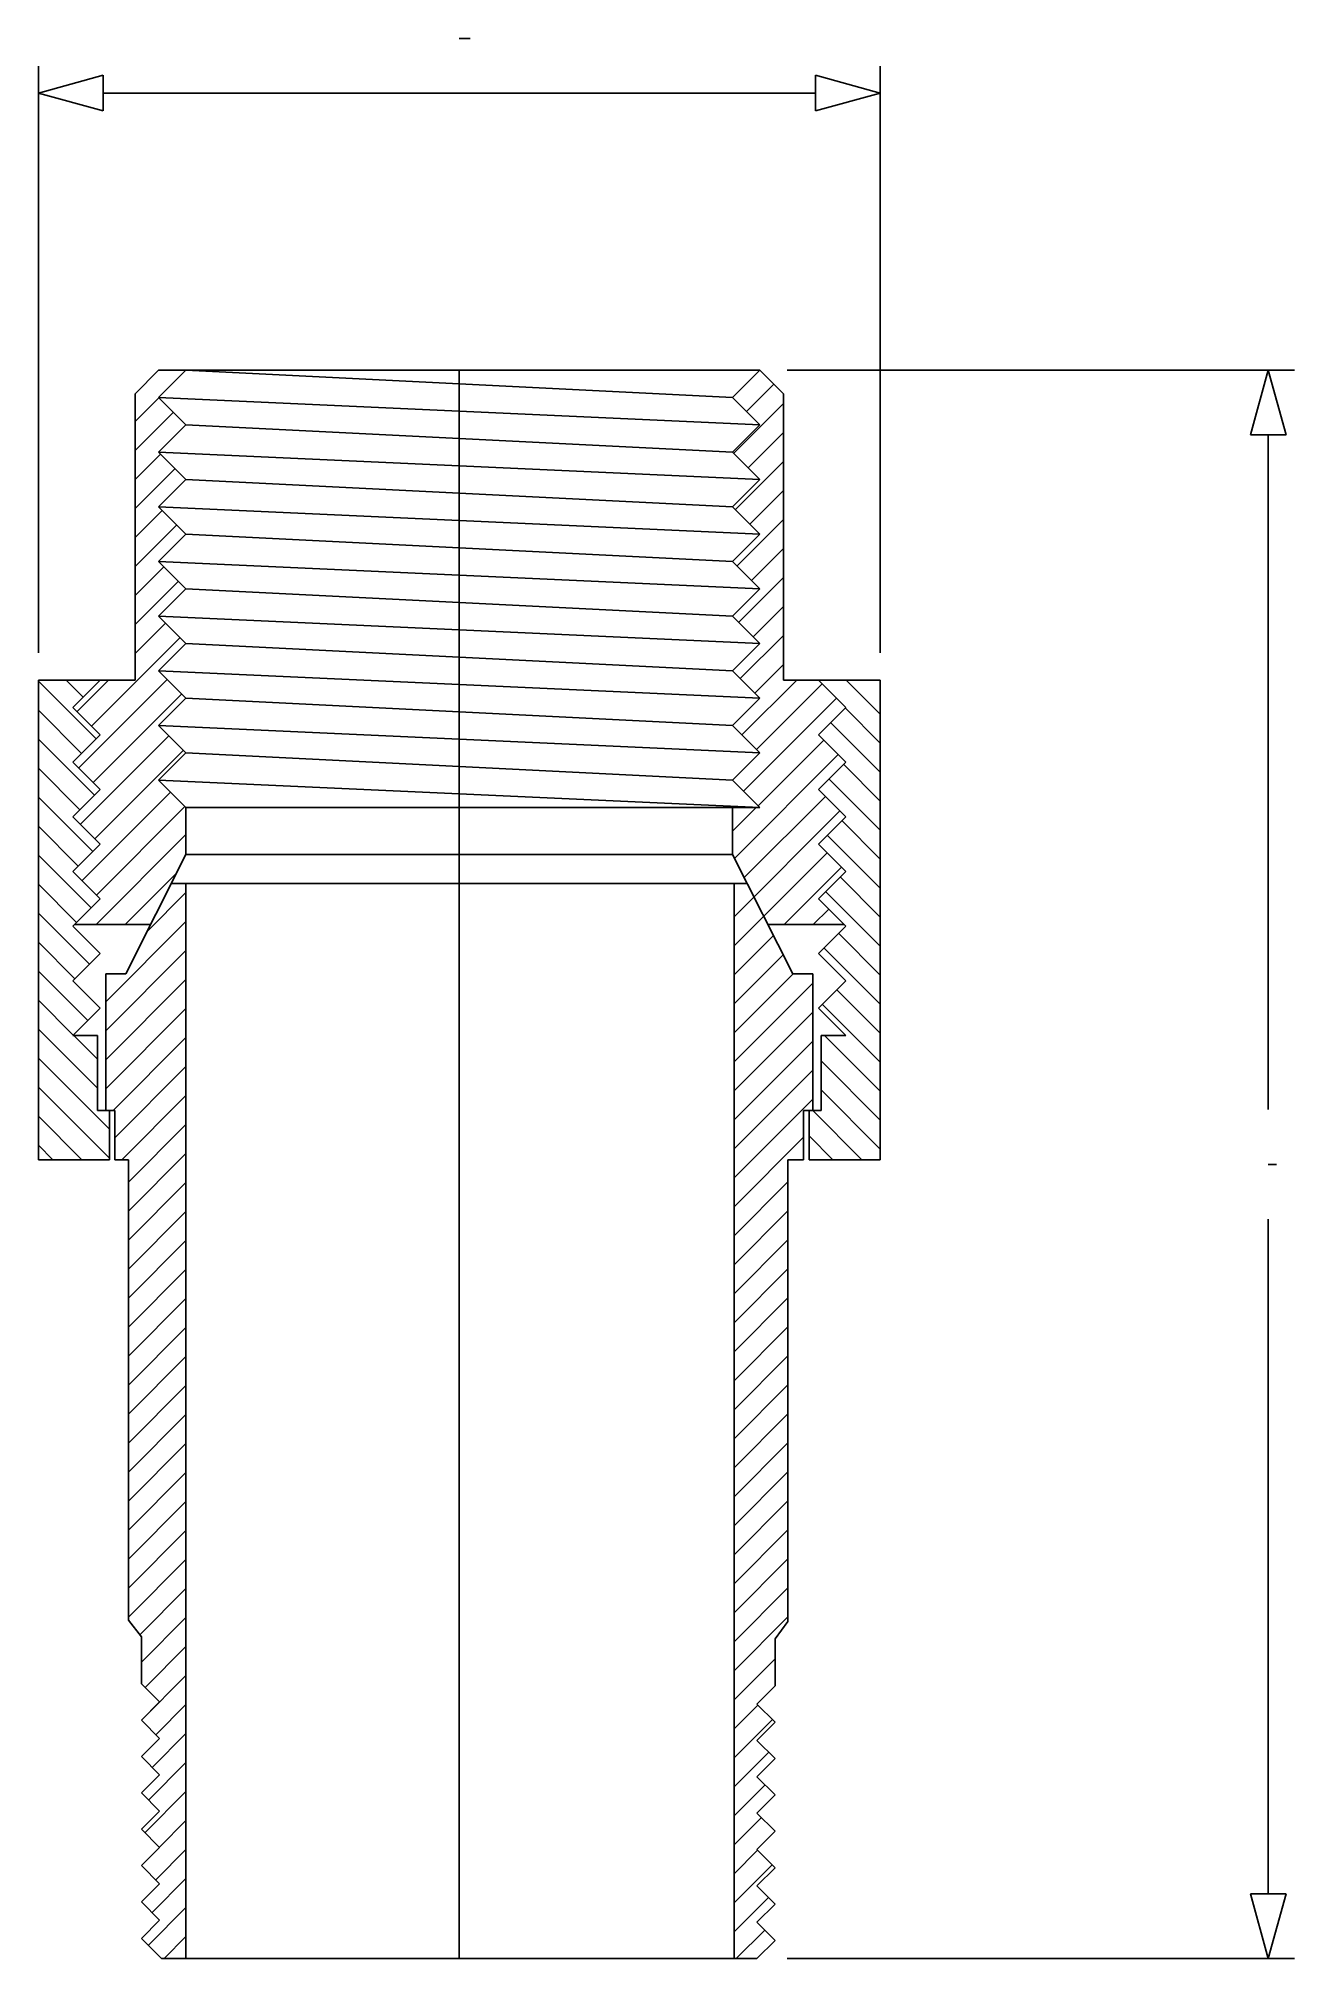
# Model space of a CAD drawing. Extents: x 746 to 1206, y 284 to 986.
import ezdxf

# ---------------------------------------------------------------- set-up
doc = ezdxf.new("R2010")
doc.units = 0
doc.header["$MEASUREMENT"] = 0
doc.layers.get('0').update_dxf_attribs({"linetype": 'CONTINUOUS'})
doc.layers.add('1', color=7, linetype='CONTINUOUS')

msp = doc.modelspace()

# ---------------------------------------------------------------- linework, layer by layer
at = {"color": 4, "linetype": 'Continuous'}
for p, q in [((800.55, 864.8), (800.56, 864.81)), ((800.55, 864.8), (800.56, 864.81)), ((1005.46, 849.72), (1015.46, 859.72)), ((1005.46, 849.72), (1015.46, 859.72)), ((781.74, 845.99), (790.46, 854.72)), ((781.74, 845.99), (790.46, 854.72)), ((1000.77, 834.41), (1019, 852.65)), ((781.74, 835.38), (795.77, 849.41)), ((1006.07, 829.11), (1019, 842.04)), ((781.74, 824.78), (791.07, 834.11)), ((781.74, 814.17), (796.37, 828.81)), ((1001.37, 813.81), (1019, 831.43)), ((1006.68, 808.5), (1019, 820.83)), ((781.74, 803.56), (791.68, 813.5)), ((781.74, 792.96), (796.98, 808.2)), ((1001.98, 793.2), (1019, 810.22)), ((1007.28, 787.9), (1019, 799.61)), ((781.74, 782.35), (792.28, 792.9)), ((781.74, 771.75), (797.59, 787.59)), ((1002.59, 772.59), (1019, 789.01)), ((1007.89, 767.29), (1019, 778.4)), ((765.83, 734.63), (798.19, 766.99)), ((781.74, 761.14), (792.89, 772.29)), ((1003.19, 751.99), (1019, 767.79)), ((762.78, 745.24), (756.56, 751.46)), ((760.53, 739.93), (772.06, 751.46)), ((761.13, 719.32), (793.5, 751.68)), ((1003.8, 731.38), (1023.88, 751.46)), ((1008.5, 746.68), (1019, 757.19)), ((1054.37, 739.01), (1041.93, 751.46)), ((767.48, 729.93), (746.37, 751.04)), ((766.44, 714.02), (798.8, 746.38)), ((1004.41, 710.77), (1038.41, 744.78)), ((1009.1, 726.08), (1033.11, 750.08)), ((762.17, 724.63), (746.37, 740.43)), ((1054.37, 728.41), (1041.53, 741.25)), ((761.74, 698.72), (794.1, 731.08)), ((1054.37, 717.8), (1036.23, 735.94)), ((766.87, 709.33), (746.37, 729.83)), ((767.04, 693.41), (799.41, 725.77)), ((1001.08, 686.23), (1039.02, 724.17)), ((1009.71, 705.47), (1033.72, 729.48)), ((761.57, 704.02), (746.37, 719.22)), ((1054.37, 707.2), (1040.92, 720.64)), ((762.35, 678.11), (794.71, 710.47)), ((1054.37, 696.59), (1035.62, 715.34)), ((766.26, 688.72), (746.37, 708.61)), ((767.65, 672.81), (800.01, 705.17)), ((1000.37, 696.13), (1009.05, 704.81)), ((1000.92, 664.86), (1039.63, 703.57)), ((1004.64, 679.18), (1034.32, 708.87)), ((760.96, 683.42), (746.37, 698.01)), ((1054.37, 685.98), (1040.32, 700.03)), ((767.45, 662), (800.37, 694.92)), ((1000.92, 654.25), (1034.93, 688.26)), ((1054.37, 675.38), (1035.01, 694.73)), ((765.66, 668.11), (746.37, 687.4)), ((1019.27, 662), (1040.23, 682.96)), ((760.35, 662.81), (746.37, 676.79)), ((778.06, 662), (796.98, 680.92)), ((1054.37, 664.77), (1039.71, 679.43)), ((786.17, 659.5), (800.37, 673.7)), ((1029.88, 662), (1035.54, 667.66)), ((1054.37, 654.16), (1034.41, 674.12)), ((765.05, 647.51), (746.37, 666.19)), ((771, 633.73), (800.37, 663.1)), ((759.75, 642.2), (746.37, 655.58)), ((1000.92, 643.65), (1015.31, 658.04)), ((1054.37, 632.95), (1033.8, 653.52)), ((1054.37, 643.56), (1039.1, 658.82)), ((771, 623.12), (800.37, 652.49)), ((1000.92, 633.04), (1018.87, 650.99)), ((764.44, 626.9), (746.37, 644.97)), ((771, 612.52), (800.37, 641.88)), ((1000.92, 622.43), (1022.48, 644)), ((1000.92, 611.83), (1029.74, 640.65)), ((759.14, 621.6), (746.37, 634.37)), ((1054.37, 611.74), (1033.19, 632.91)), ((1054.37, 622.34), (1038.5, 638.21)), ((771, 601.91), (800.37, 631.28)), ((1000.92, 601.22), (1029.74, 630.04)), ((768, 602.13), (746.37, 623.76)), ((768, 612.74), (759.28, 621.46)), ((773.7, 594), (800.37, 620.67)), ((1000.92, 590.61), (1029.74, 619.43)), ((1054.37, 601.13), (1034.04, 621.46)), ((772.37, 587.15), (746.37, 613.15)), ((1054.37, 590.52), (1032.74, 612.15)), ((774.37, 584.06), (800.37, 610.06)), ((1000.92, 580.01), (1029.74, 608.83)), ((772.37, 576.55), (746.37, 602.55)), ((776.91, 576), (800.37, 599.46)), ((1000.92, 569.4), (1029.74, 598.22)), ((1054.37, 579.92), (1032.74, 601.55)), ((762.31, 576), (746.37, 591.94)), ((1047.68, 576), (1029.68, 594)), ((779.36, 567.84), (800.37, 588.85)), ((1000.92, 558.79), (1026.37, 584.24)), ((1037.07, 576), (1028.37, 584.7)), ((751.7, 576), (746.37, 581.33)), ((779.36, 557.23), (800.37, 578.24)), ((779.36, 546.63), (800.37, 567.64)), ((1000.92, 548.19), (1020.62, 567.89)), ((779.36, 536.02), (800.37, 557.03)), ((1000.92, 537.58), (1020.62, 557.28)), ((779.36, 525.41), (800.37, 546.42)), ((1000.92, 526.97), (1020.62, 546.67)), ((779.36, 514.81), (800.37, 535.82)), ((1000.92, 516.37), (1020.62, 536.07)), ((779.36, 504.2), (800.37, 525.21)), ((1000.92, 505.76), (1020.62, 525.46)), ((779.36, 493.59), (800.37, 514.6)), ((1000.92, 495.15), (1020.62, 514.85)), ((779.36, 482.99), (800.37, 504)), ((1000.92, 484.55), (1020.62, 504.25)), ((779.36, 472.38), (800.37, 493.39)), ((1000.92, 473.94), (1020.62, 493.64)), ((779.36, 461.77), (800.37, 482.78)), ((1000.92, 463.33), (1020.62, 483.03)), ((779.36, 451.17), (800.37, 472.18)), ((1000.92, 452.73), (1020.62, 472.43)), ((779.36, 440.56), (800.37, 461.57)), ((1000.92, 442.12), (1020.62, 461.82)), ((779.36, 429.95), (800.37, 450.97)), ((1000.92, 431.52), (1020.62, 451.22)), ((779.36, 419.35), (800.37, 440.36)), ((1000.92, 420.91), (1020.62, 440.61)), ((779.36, 408.74), (800.37, 429.75)), ((1000.92, 410.3), (1020.62, 430)), ((783.49, 402.26), (800.37, 419.15)), ((1000.92, 399.7), (1020.62, 419.4)), ((784.06, 392.23), (800.37, 408.54)), ((1000.92, 389.09), (1020.62, 408.79)), ((785.42, 382.98), (800.37, 397.93)), ((1000.92, 378.48), (1015.92, 393.48)), ((784.07, 371.03), (800.37, 387.33)), ((789.37, 365.73), (800.37, 376.72)), ((1000.92, 367.88), (1009.62, 376.58)), ((788.03, 353.77), (800.37, 366.11)), ((1000.92, 357.27), (1014.93, 371.28)), ((1000.92, 346.66), (1013.58, 359.32)), ((786.68, 341.82), (800.37, 355.51)), ((785.33, 329.87), (800.37, 344.9)), ((1000.92, 336.06), (1012.23, 347.37)), ((790.64, 324.56), (800.37, 334.29)), ((1000.92, 325.45), (1010.89, 335.42)), ((789.29, 312.61), (800.37, 323.69)), ((1000.92, 314.84), (1009.54, 323.46)), ((1000.92, 304.24), (1014.84, 318.16)), ((787.94, 300.66), (800.37, 313.08)), ((786.6, 288.7), (800.37, 302.47)), ((1000.92, 293.63), (1013.5, 306.21)), ((792.34, 283.84), (800.37, 291.87)), ((1001.73, 283.84), (1012.15, 294.26))]:
    msp.add_line(p, q, dxfattribs=at)
at = {"layer": '1', "color": 5, "linetype": 'Continuous'}
for p, q in [((900.37, 986.13), (904.37, 986.13)), ((1196.37, 574.33), (1199.37, 574.33))]:
    msp.add_line(p, q, dxfattribs=at)
at = {"layer": '1', "color": 3, "linetype": 'Continuous'}
for p, q in [((746.37, 761.46), (746.37, 976)), ((746.37, 966.13), (770.08, 972.69)), ((770.08, 959.58), (770.08, 972.69)), ((1054.37, 966.13), (1030.66, 972.69)), ((1030.66, 972.69), (1030.66, 959.58)), ((1054.37, 761.46), (1054.37, 976)), ((746.37, 966.13), (770.08, 959.58)), ((770.08, 966.13), (1030.66, 966.13)), ((1054.37, 966.13), (1030.66, 959.58)), ((1020.37, 864.81), (1206, 864.81)), ((1196.37, 864.81), (1189.81, 841.1)), ((1196.37, 864.81), (1202.92, 841.1)), ((1189.81, 841.1), (1202.92, 841.1)), ((1196.37, 594.33), (1196.37, 841.1)), ((1196.37, 307.55), (1196.37, 554.33)), ((1196.37, 283.84), (1189.81, 307.55)), ((1202.92, 307.55), (1189.81, 307.55)), ((1196.37, 283.84), (1202.92, 307.55)), ((1020.37, 283.84), (1206, 283.84))]:
    msp.add_line(p, q, dxfattribs=at)
at = {"layer": '1', "color": 7, "linetype": 'Continuous'}
for p, q in [((781.74, 856.18), (790.37, 864.81)), ((790.37, 864.81), (1010.37, 864.81)), ((800.37, 864.81), (790.37, 854.81)), ((800.37, 864.81), (1000.37, 854.81)), ((1010.37, 864.81), (1000.37, 854.81)), ((1019, 856.18), (1010.37, 864.81)), ((781.74, 751.46), (781.74, 856.18)), ((790.37, 854.81), (800.37, 844.81)), ((1000.37, 854.81), (1010.37, 844.81)), ((1019, 751.46), (1019, 856.18)), ((800.37, 844.81), (790.37, 834.81)), ((1000.37, 834.81), (800.37, 844.81)), ((1010.37, 844.81), (1000.37, 834.81)), ((790.37, 834.81), (800.37, 824.81)), ((1000.37, 834.81), (1010.37, 824.81)), ((800.37, 824.81), (790.37, 814.81)), ((800.37, 824.81), (1000.37, 814.81)), ((1010.37, 824.81), (1000.37, 814.81)), ((790.37, 814.81), (800.37, 804.81)), ((1000.37, 814.81), (1010.37, 804.81)), ((800.37, 804.81), (790.37, 794.81)), ((1000.37, 794.81), (800.37, 804.81)), ((1010.37, 804.81), (1000.37, 794.81)), ((790.37, 794.81), (800.37, 784.81)), ((1000.37, 794.81), (1010.37, 784.81)), ((800.37, 784.81), (790.37, 774.81)), ((800.37, 784.81), (1000.37, 774.81)), ((1010.37, 784.81), (1000.37, 774.81)), ((790.37, 774.81), (800.37, 764.81)), ((1000.37, 774.81), (1010.37, 764.81)), ((800.37, 764.81), (790.37, 754.81)), ((1000.37, 754.81), (800.37, 764.81)), ((1010.37, 764.81), (1000.37, 754.81)), ((746.37, 751.46), (781.74, 751.46)), ((746.37, 751.46), (746.37, 576)), ((759, 741.46), (769, 751.46)), ((759, 741.46), (769, 751.46)), ((790.37, 754.81), (800.37, 744.81)), ((1000.37, 754.81), (1010.37, 744.81)), ((1054.37, 751.46), (1019, 751.46)), ((1041.74, 741.46), (1031.74, 751.46)), ((1054.37, 751.46), (1054.37, 576)), ((800.37, 744.81), (790.37, 734.81)), ((800.37, 744.81), (1000.37, 734.81)), ((1010.37, 744.81), (1000.37, 734.81)), ((769, 731.46), (759, 741.46)), ((769, 731.46), (759, 741.46)), ((1031.74, 731.46), (1041.74, 741.46)), ((759, 721.46), (769, 731.46)), ((759, 721.46), (769, 731.46)), ((790.37, 734.81), (800.37, 724.81)), ((1000.37, 734.81), (1010.37, 724.81)), ((1041.74, 721.46), (1031.74, 731.46)), ((800.37, 724.81), (790.37, 714.81)), ((1000.37, 714.81), (800.37, 724.81)), ((1010.37, 724.81), (1000.37, 714.81)), ((769, 711.46), (759, 721.46)), ((769, 711.46), (759, 721.46)), ((1031.74, 711.46), (1041.74, 721.46)), ((759, 701.46), (769, 711.46)), ((759, 701.46), (769, 711.46)), ((790.37, 714.81), (800.37, 704.81)), ((1000.37, 714.81), (1010.37, 704.81)), ((1041.74, 701.46), (1031.74, 711.46)), ((800.37, 687.64), (800.37, 704.81)), ((800.37, 704.81), (1010.37, 704.81)), ((1000.37, 687.64), (1000.37, 704.81)), ((769, 691.46), (759, 701.46)), ((769, 691.46), (759, 701.46)), ((1031.74, 691.46), (1041.74, 701.46)), ((759, 681.46), (769, 691.46)), ((759, 681.46), (769, 691.46)), ((1041.74, 681.46), (1031.74, 691.46)), ((769, 671.46), (759, 681.46)), ((769, 671.46), (759, 681.46)), ((800.37, 687.64), (778.34, 644)), ((1000.37, 687.64), (800.37, 687.64)), ((1000.37, 687.64), (1022.39, 644)), ((1031.74, 671.46), (1041.74, 681.46)), ((1005.74, 677), (795, 677)), ((800.37, 677), (800.37, 283.84)), ((1000.92, 677), (1000.92, 283.84)), ((759, 661.46), (769, 671.46)), ((759, 661.46), (769, 671.46)), ((1041.74, 661.46), (1031.74, 671.46)), ((769, 651.46), (759, 661.46)), ((769, 651.46), (759, 661.46)), ((787.43, 662), (759.54, 662)), ((1041.19, 662), (1013.31, 662)), ((1031.74, 651.46), (1041.74, 661.46)), ((759, 641.46), (769, 651.46)), ((759, 641.46), (769, 651.46)), ((1041.74, 641.46), (1031.74, 651.46)), ((769, 631.46), (759, 641.46)), ((769, 631.46), (759, 641.46)), ((771, 644), (771, 594)), ((778.34, 644), (771, 644)), ((1022.39, 644), (1029.74, 644)), ((1029.74, 644), (1029.74, 594)), ((1031.74, 631.46), (1041.74, 641.46)), ((759, 621.46), (769, 631.46)), ((1041.74, 621.46), (1031.74, 631.46)), ((768, 621.46), (759, 621.46)), ((768, 621.46), (768, 594)), ((1032.74, 621.46), (1032.74, 594)), ((1032.74, 621.46), (1041.74, 621.46)), ((774.37, 594), (768, 594)), ((772.37, 594), (772.37, 576)), ((774.37, 594), (774.37, 576)), ((1026.37, 594), (1026.37, 576)), ((1026.37, 594), (1032.74, 594)), ((1028.37, 594), (1028.37, 576)), ((772.37, 576), (746.37, 576)), ((779.36, 576), (774.37, 576)), ((779.36, 576), (779.36, 407.62)), ((1020.62, 576), (1026.37, 576)), ((1020.62, 576), (1020.62, 407.12)), ((1028.37, 576), (1054.37, 576)), ((779.36, 407.62), (784.06, 401.52)), ((784.06, 401.52), (784.06, 384.34)), ((1020.62, 407.12), (1015.92, 400.77)), ((1015.92, 400.77), (1015.92, 383.59)), ((784.06, 384.34), (790.71, 377.69)), ((1015.92, 383.59), (1009.27, 376.94)), ((784.06, 371.04), (790.71, 377.69)), ((1015.92, 370.29), (1009.27, 376.94)), ((784.06, 371.04), (790.71, 364.39)), ((1015.92, 370.29), (1009.27, 363.64)), ((784.06, 357.74), (790.71, 364.39)), ((1015.92, 356.99), (1009.27, 363.64)), ((784.06, 357.74), (790.71, 351.09)), ((1015.92, 356.99), (1009.27, 350.34)), ((784.06, 344.44), (790.71, 351.09)), ((784.06, 344.44), (790.71, 337.79)), ((1015.92, 343.69), (1009.27, 350.34)), ((784.06, 331.14), (790.71, 337.79)), ((1015.92, 343.69), (1009.27, 337.04)), ((784.06, 331.14), (790.71, 324.49)), ((1015.92, 330.39), (1009.27, 337.04)), ((1015.92, 330.39), (1009.27, 323.74)), ((784.06, 317.84), (790.71, 324.49)), ((1015.92, 317.09), (1009.27, 323.74)), ((784.06, 317.84), (790.71, 311.19)), ((1015.92, 317.09), (1009.27, 310.44)), ((784.06, 304.54), (790.71, 311.19)), ((1015.92, 303.79), (1009.27, 310.44)), ((784.06, 304.54), (790.71, 297.89)), ((1015.92, 303.79), (1009.27, 297.14)), ((784.06, 291.24), (790.71, 297.89)), ((1015.92, 290.49), (1009.27, 297.14)), ((791.46, 283.84), (784.06, 291.24)), ((1015.92, 290.49), (1009.27, 283.84)), ((1009.27, 283.84), (791.46, 283.84))]:
    msp.add_line(p, q, dxfattribs=at)
at = {"layer": '1', "color": 4, "linetype": 'Continuous'}
for p, q in [((900.37, 687.64), (900.37, 864.81)), ((1010.37, 844.81), (790.37, 854.81)), ((1010.37, 824.81), (790.37, 834.81)), ((1010.37, 804.81), (790.37, 814.81)), ((1010.37, 784.81), (790.37, 794.81)), ((1010.37, 764.81), (790.37, 774.81)), ((1010.37, 744.81), (790.37, 754.81)), ((1010.37, 724.81), (790.37, 734.81)), ((1010.37, 704.81), (790.37, 714.81)), ((900.37, 687.64), (900.37, 283.84))]:
    msp.add_line(p, q, dxfattribs=at)

doc.saveas('drawing.dxf')
